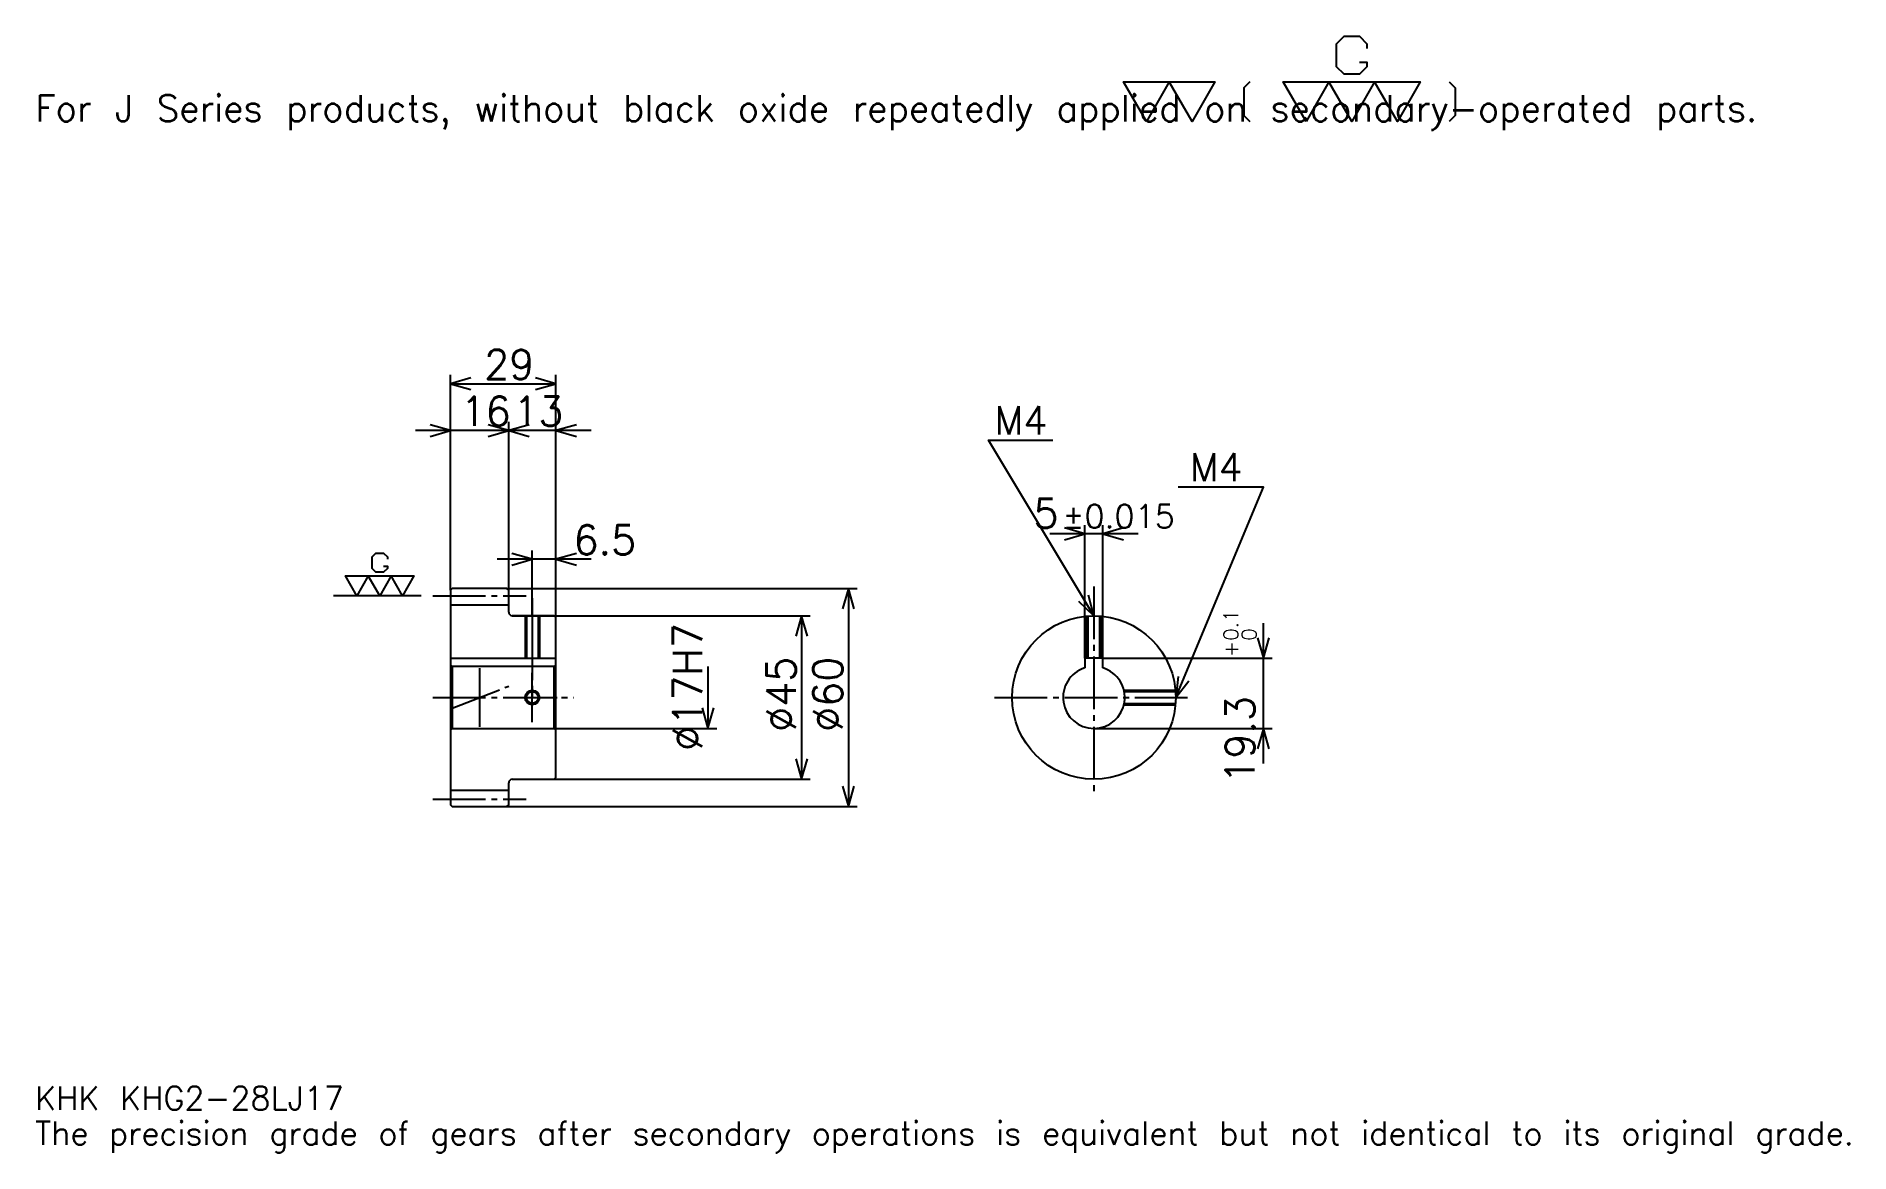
# Model space of a CAD drawing. Extents: x 16 to 515, y 6 to 313.
import ezdxf

# ---------------------------------------------------------------- set-up
doc = ezdxf.new("R2010")
doc.units = 0
doc.linetypes.add('DASHDOT', pattern=[19.304349, 14.478261, -1.608696, 1.608696, -1.608696])
doc.layers.get('0').update_dxf_attribs({"linetype": 'CONTINUOUS'})
doc.layers.add('DASHDOT', color=6, linetype='DASHDOT')
doc.styles.add('KANJI', font='TXT', dxfattribs={"bigfont": 'BIGFONT'})

msp = doc.modelspace()

# ---------------------------------------------------------------- linework, layer by layer
at = {"color": 5}
for p, q in [((130.304352, 161.108688), (130.304352, 219.82608)), ((159.304352, 161.108688), (159.304352, 219.82608)), ((130.304352, 217.41304), (159.304352, 217.41304)), ((155.956528, 204.543472), (120.652176, 204.543472)), ((168.956528, 204.543472), (136.652176, 204.543472)), ((146.304352, 161.108688), (146.304352, 206.956512)), ((319.434784, 176.130432), (295.130432, 176.130432)), ((304.782593, 141.908691), (304.782593, 178.543472)), ((309.782593, 141.908691), (309.782593, 178.543472)), ((152.804352, 161.108688), (152.804352, 171.565216)), ((168.956528, 169.152161), (143.152176, 169.152161)), ((130.304352, 160.608688), (130.304352, 161.108688)), ((145.804352, 161.108688), (159.304352, 161.108688)), ((146.304352, 160.608688), (146.304352, 161.108688)), ((152.804352, 153.608688), (152.804352, 161.108688)), ((152.804352, 153.608688), (152.804352, 161.108688)), ((159.304352, 161.108688), (242.152176, 161.108688)), ((159.304352, 153.108688), (159.304352, 161.108688)), ((239.739136, 161.108688), (239.739136, 101.108688)), ((147.304352, 153.608688), (159.304352, 153.608688)), ((159.304352, 153.608688), (229.282608, 153.608688)), ((226.869568, 153.608688), (226.869568, 108.608688)), ((353.913025, 112.956512), (353.913025, 151.560867)), ((309.782593, 141.908691), (356.32608, 141.908691)), ((201.130432, 139.608688), (201.130432, 122.608688)), ((159.304352, 122.608688), (203.543488, 122.608688)), ((307.282593, 122.608688), (356.32608, 122.608688)), ((147.304352, 108.608688), (159.304352, 108.608688)), ((159.304352, 108.608688), (229.282608, 108.608688)), ((145.804352, 101.108688), (159.304352, 101.108688)), ((159.304352, 101.108688), (242.152176, 101.108688))]:
    msp.add_line(p, q, dxfattribs=at)
at = {"color": 7}
for p, q in [((122.260872, 159.108688), (98.13044, 159.108688)), ((138.304352, 139.152161), (138.304352, 123.065208))]:
    msp.add_line(p, q, dxfattribs=at)
at = {"color": 4}
for p, q in [((130.304352, 156.608688), (146.304352, 156.608688)), ((130.304352, 141.908691), (159.304352, 141.908691)), ((158.804352, 139.608688), (159.304352, 140.108688)), ((130.804352, 139.608688), (130.804352, 122.608688)), ((158.804352, 122.608688), (159.304352, 122.108688)), ((130.304352, 105.608688), (146.304352, 105.608688))]:
    msp.add_line(p, q, dxfattribs=at)
at = {"color": 7}
for points in [[(380.295654, 305.87738), (382.386963, 305.87738), (382.386963, 304.62262), (380.295654, 302.531311), (376.113037, 302.531311), (374.021759, 304.62262), (374.021759, 310.896515), (376.113037, 312.987823), (380.295654, 312.987823), (382.386963, 310.896515), (382.386963, 309.641724)], [(321.739136, 289.565216), (315.46521, 300.440002), (340.560883, 300.440002), (334.286957, 289.565216), (328.013062, 300.440002), (321.739136, 289.565216)], [(350.180878, 300.440002), (348.507843, 298.766968), (348.507843, 291.238251), (350.180878, 289.565216)], [(365.656525, 289.565216), (359.382629, 300.440002), (397.026093, 300.440002), (390.752197, 289.565216), (384.478271, 300.440002), (378.204346, 289.565216), (371.93045, 300.440002), (365.656525, 289.565216)], [(404.973053, 300.440002), (406.646088, 298.766968), (406.646088, 291.238251), (404.973053, 289.565216)], [(111.884789, 167.264771), (112.930435, 167.264771), (112.930435, 166.63739), (111.884789, 165.591736), (109.793488, 165.591736), (108.747833, 166.63739), (108.747833, 169.774338), (109.793488, 170.819992), (111.884789, 170.819992), (112.930435, 169.774338), (112.930435, 169.146942)], [(104.565224, 159.108688), (101.428268, 164.546082), (120.250008, 164.546082), (117.113045, 159.108688), (113.976089, 164.546082), (110.839134, 159.108688), (107.702179, 164.546082), (104.565224, 159.108688)]]:
    msp.add_lwpolyline(points, dxfattribs=at)
at = {"color": 5}
for points in [[(135.934784, 219.021729), (130.304352, 217.41304), (135.934784, 215.804352)], [(153.67392, 215.804352), (159.304352, 217.41304), (153.67392, 219.021729)], [(124.67392, 202.934784), (130.304352, 204.543472), (124.67392, 206.152161)], [(140.67392, 202.934784), (146.304352, 204.543472), (140.67392, 206.152161)], [(151.934784, 206.152161), (146.304352, 204.543472), (151.934784, 202.934784)], [(164.934784, 206.152161), (159.304352, 204.543472), (164.934784, 202.934784)], [(307.282593, 153.608688), (278.326111, 201.869568), (296.021729, 201.869568)], [(329.782593, 131.108688), (353.913025, 189), (330.426086, 189)], [(299.152161, 174.521729), (304.782593, 176.130432), (299.152161, 177.73912)], [(315.413025, 177.73912), (309.782593, 176.130432), (315.413025, 174.521729)], [(147.17392, 167.543472), (152.804352, 169.152161), (147.17392, 170.760864)], [(164.934784, 170.760864), (159.304352, 169.152161), (164.934784, 167.543472)], [(241.347839, 155.478256), (239.739136, 161.108688), (238.130432, 155.478256)], [(303.006348, 157.609085), (307.282593, 153.608688), (305.765198, 159.26442)], [(228.478271, 147.978256), (226.869568, 153.608688), (225.260864, 147.978256)], [(352.304352, 147.539124), (353.913025, 141.908691), (355.521729, 147.539124)], [(330.463989, 136.924652), (329.782593, 131.108688), (333.433716, 135.686798)], [(199.521744, 128.23912), (201.130432, 122.608688), (202.739136, 128.23912)], [(355.521729, 116.978256), (353.913025, 122.608688), (352.304352, 116.978256)], [(225.260864, 114.23912), (226.869568, 108.608688), (228.478271, 114.23912)], [(238.130432, 106.73912), (239.739136, 101.108688), (241.347839, 106.73912)]]:
    msp.add_lwpolyline(points, dxfattribs=at)
at = {"color": 4}
for points in [[(146.304352, 154.608688), (146.304352, 160.608688), (145.804352, 161.108688), (130.804352, 161.108688), (130.304352, 160.608688), (130.304352, 122.108688)], [(147.304352, 108.608688), (158.804352, 108.608688), (159.304352, 109.108688), (159.304352, 153.108688), (158.804352, 153.608688), (147.304352, 153.608688)], [(150.804352, 153.608688), (150.804352, 141.908691)], [(151.184357, 153.608688), (151.184357, 141.908691)], [(154.424347, 153.608688), (154.424347, 141.908691)], [(154.804352, 153.608688), (154.804352, 141.908691)], [(305.282593, 141.908691), (305.282593, 153.519623)], [(305.662598, 141.908691), (305.662598, 153.550293)], [(308.902588, 141.908691), (308.902588, 153.550293)], [(309.282593, 141.908691), (309.282593, 153.519623)], [(130.304352, 122.108688), (130.804352, 122.608688), (158.804352, 122.608688), (158.804352, 139.608688), (130.804352, 139.608688), (130.304352, 140.108688)], [(309.782593, 139.232727), (309.782593, 141.908691), (304.782593, 141.908691), (304.782593, 139.232727)], [(315.543945, 133.108688), (329.693542, 133.108688)], [(315.626801, 132.728683), (329.724213, 132.728683)], [(315.543945, 129.108688), (329.693542, 129.108688)], [(315.626801, 129.488693), (329.724213, 129.488693)], [(130.304352, 122.108688), (130.304352, 101.608688), (130.804352, 101.108688), (145.804352, 101.108688), (146.304352, 101.608688), (146.304352, 107.608688)]]:
    msp.add_lwpolyline(points, dxfattribs=at)
for centre, radius in [((307.282593, 131.108688), 22.5), ((152.804352, 131.108688), 1.62)]:
    msp.add_circle(centre, radius, dxfattribs=at)
at = {"color": 7}
msp.add_circle((152.804352, 131.108688), 2, dxfattribs=at)
at = {"color": 4}
for centre, radius, start, end in [((147.304352, 154.608688), 1, 180, 270), ((307.282593, 131.108688), 8.5, 107.10463483, 72.89536517), ((147.304352, 107.608688), 1, 90, 180)]:
    msp.add_arc(centre, radius, start, end, dxfattribs=at)
at = {"layer": 'DASHDOT', "color": 7}
for p, q in [((307.282593, 161.652161), (307.282593, 103.7826)), ((125.478264, 159.108688), (151.130432, 159.108688)), ((152.804352, 153.608688), (152.804352, 131.108688)), ((125.478264, 131.108688), (164.130432, 131.108688)), ((130.304352, 127.957405), (146.304352, 134.259979)), ((279.956543, 131.108688), (334.608704, 131.108688)), ((125.478264, 103.108688), (151.130432, 103.108688))]:
    msp.add_line(p, q, dxfattribs=at)
for points in [[(152.804352, 158.434784), (152.804352, 137.082596)], [(152.804352, 124.2826), (152.804352, 137.934769)], [(145.978271, 131.108688), (159.630432, 131.108688)]]:
    msp.add_lwpolyline(points, dxfattribs=at)

# ---------------------------------------------------------------- texts
at = {"color": 7, "style": 'KANJI'}
for s, height, p in [('For J Series products, without black oxide repeatedly applied on secondary-operated parts.', 7.23913, (16.086956, 289.565216)), ('29', 8.043478, (139.576096, 218.699997)), ('16', 8.043478, (133.076096, 205.830429)), ('13', 8.043478, (147.576096, 205.830429)), ('M4', 7.721739, (279.934784, 203.478256)), ('M4', 7.721739, (333.643494, 190.608688)), ('5', 8.043478, (290.67926, 177.73912)), ('%%p0.015', 6.434783, (298.641327, 177.73912)), ('6.5', 8.043478, (164.130432, 170.439117)), ('KHK KHG2-28LJ17', 6.434783, (16.086956, 17.695652)), ('The precision grade of gears after secondary operations is equivalent but not identical to its original grade.', 6.434783, (16.086956, 8.043478))]:
    msp.add_text(s, height=height, dxfattribs=at).set_placement(p)
for s, height, p in [('%%c17H7', 8.043478, (199.521744, 116.429337)), ('0.1', 4.021739, (346.995667, 146.713562)), ('+', 4.021739, (346.995667, 142.209213)), ('0', 4.021739, (351.982605, 146.713562)), ('%%c45', 8.043478, (225.260864, 121.6576)), ('%%c60', 8.043478, (238.130432, 121.6576)), ('19.3', 8.043478, (351.5, 107.393845))]:
    msp.add_text(s, height=height, rotation=90, dxfattribs=at).set_placement(p)

doc.saveas('drawing.dxf')
